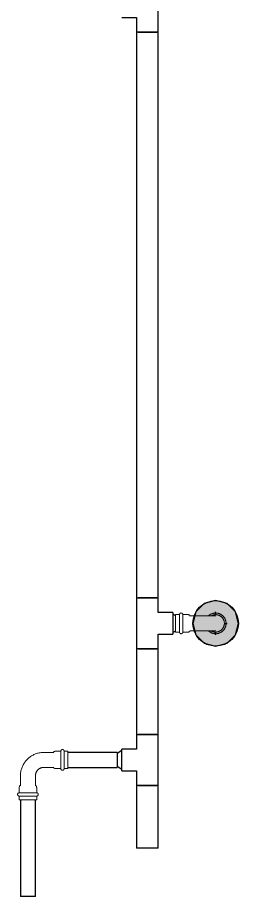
# Model space of a CAD drawing. Header units: inches. Extents: x -3327 to -1, y 8 to 1328.
# Drawn here: x -2812.1 to -2792.6, y 107.8 to 185 of the extents above; entities that cross this region are included whole.
import ezdxf

# ---------------------------------------------------------------- set-up
doc = ezdxf.new("R2010")
doc.units = ezdxf.units.IN
doc.header["$MEASUREMENT"] = 0
doc.layers.add('P-PIPE', color=3, linetype='Continuous', lineweight=9)
doc.layers.add('X - REF - FP', color=7, linetype='Continuous', true_color=0xb90000)

# ---------------------------------------------------------------- blocks, each defined once
blk = doc.blocks.new('Victaulic-VicPress316-Elbow 90-45deg Style P568_P571 - Standard-523083-SECOND LEVEL')
at = {"layer": 'P-PIPE'}
for p, q in [((-3178.283, 1233.462), (-3178.283, 1232.568)), ((-3176.968, 1232.571), (-3176.968, 1233.462)), ((-3178.392, 1232.416), (-3178.392, 1231.964)), ((-3176.859, 1231.964), (-3176.859, 1232.416)), ((-3177.625, 1231.964), (-3178.392, 1231.964)), ((-3178.392, 1231.673), (-3178.392, 1231.335)), ((-3177.625, 1231.673), (-3178.392, 1231.673)), ((-3178.392, 1231.335), (-3177.625, 1231.335)), ((-3176.859, 1231.964), (-3177.625, 1231.964)), ((-3176.859, 1231.673), (-3177.625, 1231.673)), ((-3177.625, 1231.335), (-3176.859, 1231.335)), ((-3176.859, 1231.335), (-3176.859, 1231.673))]:
    blk.add_line(p, q, dxfattribs=at)
at = {"layer": 'P-PIPE', "flags": 128}
for points in [[(-3177.625, 1235.767), (-3177.661, 1235.766), (-3177.698, 1235.764), (-3177.734, 1235.76), (-3177.77, 1235.755), (-3177.806, 1235.749), (-3177.842, 1235.741), (-3177.877, 1235.731), (-3177.912, 1235.721), (-3177.946, 1235.708), (-3177.98, 1235.695), (-3178.013, 1235.68), (-3178.046, 1235.664), (-3178.078, 1235.646), (-3178.109, 1235.628), (-3178.14, 1235.608), (-3178.17, 1235.586), (-3178.198, 1235.564), (-3178.226, 1235.54), (-3178.253, 1235.516), (-3178.279, 1235.49), (-3178.304, 1235.464), (-3178.328, 1235.436), (-3178.351, 1235.407), (-3178.372, 1235.378), (-3178.392, 1235.348), (-3178.412, 1235.317), (-3178.429, 1235.285), (-3178.446, 1235.252), (-3178.461, 1235.219), (-3178.475, 1235.185), (-3178.488, 1235.151), (-3178.499, 1235.116), (-3178.508, 1235.081), (-3178.517, 1235.046), (-3178.524, 1235.01), (-3178.529, 1234.974), (-3178.533, 1234.938), (-3178.536, 1234.901), (-3178.537, 1234.865), (-3178.537, 1234.828), (-3178.535, 1234.792), (-3178.532, 1234.755), (-3178.527, 1234.719), (-3178.521, 1234.683), (-3178.513, 1234.648), (-3178.504, 1234.612), (-3178.494, 1234.577), (-3178.482, 1234.543), (-3178.469, 1234.509), (-3178.454, 1234.475), (-3178.438, 1234.442), (-3178.421, 1234.41), (-3178.403, 1234.379), (-3178.383, 1234.348), (-3178.362, 1234.318), (-3178.34, 1234.289), (-3178.317, 1234.261), (-3178.293, 1234.234)], [(-3177.625, 1235.621), (-3177.656, 1235.621), (-3177.686, 1235.619), (-3177.717, 1235.616), (-3177.747, 1235.612), (-3177.777, 1235.606), (-3177.807, 1235.599), (-3177.837, 1235.591), (-3177.866, 1235.582), (-3177.895, 1235.572), (-3177.924, 1235.561), (-3177.951, 1235.548), (-3177.979, 1235.535), (-3178.006, 1235.52), (-3178.032, 1235.504), (-3178.058, 1235.487), (-3178.083, 1235.47), (-3178.107, 1235.451), (-3178.13, 1235.431), (-3178.153, 1235.41), (-3178.175, 1235.389), (-3178.196, 1235.366), (-3178.216, 1235.343), (-3178.235, 1235.319), (-3178.253, 1235.294), (-3178.27, 1235.269), (-3178.286, 1235.243), (-3178.301, 1235.216), (-3178.315, 1235.189), (-3178.328, 1235.161), (-3178.339, 1235.133), (-3178.35, 1235.104), (-3178.359, 1235.075), (-3178.368, 1235.045), (-3178.375, 1235.015), (-3178.38, 1234.985), (-3178.385, 1234.955), (-3178.388, 1234.924), (-3178.391, 1234.894), (-3178.391, 1234.863), (-3178.391, 1234.832), (-3178.39, 1234.802), (-3178.387, 1234.771), (-3178.383, 1234.741), (-3178.378, 1234.711), (-3178.371, 1234.681), (-3178.364, 1234.651), (-3178.355, 1234.622), (-3178.345, 1234.593), (-3178.334, 1234.564), (-3178.322, 1234.536), (-3178.309, 1234.508), (-3178.294, 1234.481), (-3178.283, 1234.461)], [(-3176.968, 1234.223), (-3176.946, 1234.246), (-3176.922, 1234.274), (-3176.899, 1234.302), (-3176.878, 1234.332), (-3176.858, 1234.362), (-3176.838, 1234.393), (-3176.821, 1234.425), (-3176.804, 1234.458), (-3176.789, 1234.491), (-3176.775, 1234.524), (-3176.762, 1234.559), (-3176.751, 1234.593), (-3176.742, 1234.629), (-3176.733, 1234.664), (-3176.726, 1234.7), (-3176.721, 1234.736), (-3176.717, 1234.772), (-3176.714, 1234.809), (-3176.713, 1234.845), (-3176.713, 1234.881), (-3176.715, 1234.918), (-3176.718, 1234.954), (-3176.723, 1234.99), (-3176.729, 1235.026), (-3176.737, 1235.062), (-3176.746, 1235.097), (-3176.756, 1235.132), (-3176.768, 1235.167), (-3176.781, 1235.201), (-3176.796, 1235.234), (-3176.812, 1235.267), (-3176.829, 1235.299), (-3176.847, 1235.331), (-3176.867, 1235.362), (-3176.888, 1235.392), (-3176.91, 1235.421), (-3176.933, 1235.449), (-3176.957, 1235.476), (-3176.983, 1235.502), (-3177.009, 1235.527), (-3177.036, 1235.551), (-3177.065, 1235.574), (-3177.094, 1235.596), (-3177.124, 1235.617), (-3177.155, 1235.636), (-3177.187, 1235.655), (-3177.219, 1235.671), (-3177.252, 1235.687), (-3177.285, 1235.701), (-3177.32, 1235.714), (-3177.354, 1235.726), (-3177.389, 1235.736), (-3177.425, 1235.745), (-3177.46, 1235.752), (-3177.496, 1235.758), (-3177.533, 1235.762), (-3177.569, 1235.765), (-3177.605, 1235.767), (-3177.625, 1235.767)], [(-3176.964, 1234.467), (-3176.949, 1234.494), (-3176.935, 1234.521), (-3176.922, 1234.549), (-3176.911, 1234.577), (-3176.9, 1234.606), (-3176.891, 1234.635), (-3176.882, 1234.665), (-3176.875, 1234.694), (-3176.87, 1234.725), (-3176.865, 1234.755), (-3176.862, 1234.785), (-3176.859, 1234.816), (-3176.859, 1234.847), (-3176.859, 1234.877), (-3176.86, 1234.908), (-3176.863, 1234.938), (-3176.867, 1234.969), (-3176.872, 1234.999), (-3176.879, 1235.029), (-3176.886, 1235.059), (-3176.895, 1235.088), (-3176.905, 1235.117), (-3176.916, 1235.146), (-3176.928, 1235.174), (-3176.941, 1235.201), (-3176.956, 1235.229), (-3176.971, 1235.255), (-3176.988, 1235.281), (-3177.005, 1235.306), (-3177.024, 1235.33), (-3177.043, 1235.354), (-3177.064, 1235.377), (-3177.085, 1235.399), (-3177.107, 1235.42), (-3177.13, 1235.44), (-3177.154, 1235.46), (-3177.179, 1235.478), (-3177.204, 1235.495), (-3177.23, 1235.512), (-3177.256, 1235.527), (-3177.284, 1235.541), (-3177.311, 1235.554), (-3177.34, 1235.566), (-3177.368, 1235.577), (-3177.397, 1235.587), (-3177.427, 1235.595), (-3177.457, 1235.603), (-3177.487, 1235.609), (-3177.517, 1235.614), (-3177.547, 1235.617), (-3177.578, 1235.62), (-3177.608, 1235.621), (-3177.625, 1235.621)], [(-3178.283, 1234.855), (-3178.283, 1234.854), (-3178.283, 1234.85), (-3178.283, 1234.845), (-3178.283, 1234.837), (-3178.283, 1234.827), (-3178.283, 1234.815), (-3178.283, 1234.801), (-3178.283, 1234.784), (-3178.283, 1234.766), (-3178.283, 1234.745), (-3178.283, 1234.722), (-3178.283, 1234.697), (-3178.283, 1234.671), (-3178.283, 1234.642), (-3178.283, 1234.612), (-3178.283, 1234.579), (-3178.283, 1234.545), (-3178.283, 1234.509), (-3178.283, 1234.472), (-3178.283, 1234.432), (-3178.283, 1234.392), (-3178.283, 1234.349), (-3178.283, 1234.306), (-3178.283, 1234.261), (-3178.283, 1234.214), (-3178.283, 1234.167), (-3178.283, 1234.118), (-3178.283, 1234.069), (-3178.283, 1234.018), (-3178.283, 1233.967), (-3178.283, 1233.914), (-3178.283, 1233.861), (-3178.283, 1233.808), (-3178.283, 1233.753), (-3178.283, 1233.699), (-3178.283, 1233.644), (-3178.283, 1233.588), (-3178.283, 1233.533), (-3178.283, 1233.477), (-3178.283, 1233.462)], [(-3176.968, 1233.462), (-3176.968, 1233.518), (-3176.968, 1233.573), (-3176.968, 1233.629), (-3176.968, 1233.684), (-3176.968, 1233.739), (-3176.968, 1233.793), (-3176.968, 1233.847), (-3176.968, 1233.9), (-3176.968, 1233.953), (-3176.968, 1234.004), (-3176.968, 1234.055), (-3176.968, 1234.105), (-3176.968, 1234.154), (-3176.968, 1234.202), (-3176.968, 1234.248), (-3176.968, 1234.294), (-3176.968, 1234.338), (-3176.968, 1234.38), (-3176.968, 1234.422), (-3176.968, 1234.461), (-3176.968, 1234.499), (-3176.968, 1234.535), (-3176.968, 1234.57), (-3176.968, 1234.603), (-3176.968, 1234.634), (-3176.968, 1234.663), (-3176.968, 1234.69), (-3176.968, 1234.716), (-3176.968, 1234.739), (-3176.968, 1234.76), (-3176.968, 1234.779), (-3176.968, 1234.796), (-3176.968, 1234.811), (-3176.968, 1234.824), (-3176.968, 1234.835), (-3176.968, 1234.843), (-3176.968, 1234.849), (-3176.968, 1234.853), (-3176.968, 1234.855), (-3176.968, 1234.855)], [(-3178.392, 1232.416), (-3178.391, 1232.427), (-3178.391, 1232.438), (-3178.39, 1232.448), (-3178.388, 1232.459), (-3178.386, 1232.47), (-3178.384, 1232.481), (-3178.381, 1232.491), (-3178.378, 1232.502), (-3178.374, 1232.512), (-3178.37, 1232.522), (-3178.366, 1232.532), (-3178.361, 1232.542), (-3178.355, 1232.551), (-3178.35, 1232.561), (-3178.344, 1232.57), (-3178.338, 1232.579), (-3178.331, 1232.587), (-3178.324, 1232.596), (-3178.317, 1232.604), (-3178.309, 1232.611), (-3178.301, 1232.619), (-3178.293, 1232.626), (-3178.284, 1232.633), (-3178.283, 1232.634)], [(-3176.968, 1232.634), (-3176.959, 1232.627), (-3176.951, 1232.62), (-3176.943, 1232.613), (-3176.935, 1232.605), (-3176.927, 1232.597), (-3176.92, 1232.589), (-3176.914, 1232.58), (-3176.907, 1232.571), (-3176.901, 1232.562), (-3176.896, 1232.553), (-3176.89, 1232.543), (-3176.885, 1232.534), (-3176.881, 1232.524), (-3176.877, 1232.514), (-3176.873, 1232.503), (-3176.87, 1232.493), (-3176.867, 1232.483), (-3176.864, 1232.472), (-3176.862, 1232.461), (-3176.861, 1232.45), (-3176.86, 1232.44), (-3176.859, 1232.429), (-3176.859, 1232.418), (-3176.859, 1232.416)], [(-3178.392, 1231.673), (-3178.397, 1231.673), (-3178.403, 1231.674), (-3178.409, 1231.674), (-3178.415, 1231.675), (-3178.42, 1231.676), (-3178.426, 1231.678), (-3178.432, 1231.679), (-3178.437, 1231.681), (-3178.443, 1231.683), (-3178.448, 1231.685), (-3178.453, 1231.687), (-3178.459, 1231.69), (-3178.464, 1231.693), (-3178.469, 1231.696), (-3178.474, 1231.699), (-3178.478, 1231.702), (-3178.483, 1231.706), (-3178.487, 1231.709), (-3178.492, 1231.713), (-3178.496, 1231.717), (-3178.5, 1231.722), (-3178.504, 1231.726), (-3178.507, 1231.731), (-3178.511, 1231.735), (-3178.514, 1231.74), (-3178.517, 1231.745), (-3178.52, 1231.75), (-3178.522, 1231.755), (-3178.525, 1231.761), (-3178.527, 1231.766), (-3178.529, 1231.772), (-3178.531, 1231.777), (-3178.532, 1231.783), (-3178.534, 1231.788), (-3178.535, 1231.794), (-3178.536, 1231.8), (-3178.536, 1231.806), (-3178.537, 1231.811), (-3178.537, 1231.817), (-3178.537, 1231.823), (-3178.537, 1231.829), (-3178.536, 1231.835), (-3178.535, 1231.84), (-3178.534, 1231.846), (-3178.533, 1231.852), (-3178.532, 1231.858), (-3178.53, 1231.863), (-3178.528, 1231.869), (-3178.526, 1231.874), (-3178.524, 1231.879), (-3178.521, 1231.885), (-3178.519, 1231.89), (-3178.516, 1231.895), (-3178.512, 1231.9), (-3178.509, 1231.904), (-3178.506, 1231.909), (-3178.502, 1231.914), (-3178.498, 1231.918), (-3178.494, 1231.922), (-3178.49, 1231.926), (-3178.485, 1231.93), (-3178.481, 1231.934), (-3178.476, 1231.937), (-3178.471, 1231.94), (-3178.467, 1231.944), (-3178.461, 1231.946), (-3178.456, 1231.949), (-3178.451, 1231.952), (-3178.446, 1231.954), (-3178.44, 1231.956), (-3178.435, 1231.958), (-3178.429, 1231.959), (-3178.423, 1231.961), (-3178.418, 1231.962), (-3178.412, 1231.963), (-3178.406, 1231.964), (-3178.4, 1231.964), (-3178.395, 1231.964), (-3178.392, 1231.964)], [(-3177.625, 1231.964), (-3177.656, 1231.964), (-3177.686, 1231.964), (-3177.717, 1231.964), (-3177.747, 1231.964), (-3177.777, 1231.964), (-3177.807, 1231.964), (-3177.837, 1231.964), (-3177.866, 1231.964), (-3177.895, 1231.964), (-3177.924, 1231.964), (-3177.951, 1231.964), (-3177.979, 1231.964), (-3178.006, 1231.964), (-3178.032, 1231.964), (-3178.058, 1231.964), (-3178.083, 1231.964), (-3178.107, 1231.964), (-3178.13, 1231.964), (-3178.153, 1231.964), (-3178.175, 1231.964), (-3178.196, 1231.964), (-3178.216, 1231.964), (-3178.235, 1231.964), (-3178.253, 1231.964), (-3178.27, 1231.964), (-3178.286, 1231.964), (-3178.301, 1231.964), (-3178.315, 1231.964), (-3178.328, 1231.964), (-3178.339, 1231.964), (-3178.35, 1231.964), (-3178.359, 1231.964), (-3178.368, 1231.964), (-3178.375, 1231.964), (-3178.38, 1231.964), (-3178.385, 1231.964), (-3178.388, 1231.964), (-3178.391, 1231.964), (-3178.391, 1231.964), (-3178.392, 1231.964)], [(-3178.392, 1231.964), (-3178.391, 1231.964), (-3178.389, 1231.964), (-3178.386, 1231.964), (-3178.382, 1231.964), (-3178.376, 1231.964), (-3178.37, 1231.964), (-3178.362, 1231.964), (-3178.353, 1231.964)], [(-3178.35, 1231.673), (-3178.359, 1231.673), (-3178.368, 1231.673), (-3178.375, 1231.673), (-3178.38, 1231.673), (-3178.385, 1231.673), (-3178.388, 1231.673), (-3178.391, 1231.673), (-3178.391, 1231.673), (-3178.392, 1231.673)], [(-3178.392, 1231.673), (-3178.391, 1231.673), (-3178.389, 1231.673), (-3178.386, 1231.673), (-3178.382, 1231.673), (-3178.376, 1231.673), (-3178.37, 1231.673), (-3178.362, 1231.673), (-3178.353, 1231.673), (-3178.342, 1231.673), (-3178.331, 1231.673), (-3178.319, 1231.673), (-3178.305, 1231.673), (-3178.29, 1231.673), (-3178.274, 1231.673), (-3178.258, 1231.673), (-3178.24, 1231.673), (-3178.221, 1231.673), (-3178.201, 1231.673), (-3178.181, 1231.673), (-3178.159, 1231.673), (-3178.137, 1231.673), (-3178.113, 1231.673), (-3178.089, 1231.673), (-3178.065, 1231.673), (-3178.039, 1231.673), (-3178.013, 1231.673), (-3177.986, 1231.673), (-3177.959, 1231.673), (-3177.931, 1231.673), (-3177.903, 1231.673), (-3177.874, 1231.673), (-3177.845, 1231.673), (-3177.815, 1231.673), (-3177.785, 1231.673), (-3177.755, 1231.673), (-3177.725, 1231.673), (-3177.695, 1231.673), (-3177.664, 1231.673), (-3177.633, 1231.673), (-3177.625, 1231.673)], [(-3176.859, 1231.964), (-3176.859, 1231.964), (-3176.861, 1231.964), (-3176.864, 1231.964), (-3176.868, 1231.964), (-3176.874, 1231.964), (-3176.88, 1231.964), (-3176.888, 1231.964), (-3176.897, 1231.964), (-3176.908, 1231.964), (-3176.919, 1231.964), (-3176.932, 1231.964), (-3176.945, 1231.964), (-3176.96, 1231.964), (-3176.976, 1231.964), (-3176.992, 1231.964), (-3177.01, 1231.964), (-3177.029, 1231.964), (-3177.049, 1231.964), (-3177.069, 1231.964), (-3177.091, 1231.964), (-3177.113, 1231.964), (-3177.137, 1231.964), (-3177.161, 1231.964), (-3177.185, 1231.964), (-3177.211, 1231.964), (-3177.237, 1231.964), (-3177.264, 1231.964), (-3177.291, 1231.964), (-3177.319, 1231.964), (-3177.347, 1231.964), (-3177.376, 1231.964), (-3177.405, 1231.964), (-3177.435, 1231.964), (-3177.465, 1231.964), (-3177.495, 1231.964), (-3177.525, 1231.964), (-3177.556, 1231.964), (-3177.586, 1231.964), (-3177.617, 1231.964), (-3177.625, 1231.964)], [(-3177.625, 1231.673), (-3177.594, 1231.673), (-3177.564, 1231.673), (-3177.533, 1231.673), (-3177.503, 1231.673), (-3177.473, 1231.673), (-3177.443, 1231.673), (-3177.413, 1231.673), (-3177.384, 1231.673), (-3177.355, 1231.673), (-3177.327, 1231.673), (-3177.299, 1231.673), (-3177.271, 1231.673), (-3177.244, 1231.673), (-3177.218, 1231.673), (-3177.192, 1231.673), (-3177.167, 1231.673), (-3177.143, 1231.673), (-3177.12, 1231.673), (-3177.097, 1231.673), (-3177.075, 1231.673), (-3177.054, 1231.673), (-3177.034, 1231.673), (-3177.015, 1231.673), (-3176.997, 1231.673), (-3176.98, 1231.673), (-3176.964, 1231.673), (-3176.949, 1231.673), (-3176.935, 1231.673), (-3176.922, 1231.673), (-3176.911, 1231.673), (-3176.9, 1231.673), (-3176.891, 1231.673), (-3176.882, 1231.673), (-3176.875, 1231.673), (-3176.87, 1231.673), (-3176.865, 1231.673), (-3176.862, 1231.673), (-3176.859, 1231.673), (-3176.859, 1231.673), (-3176.859, 1231.673)], [(-3176.9, 1231.964), (-3176.891, 1231.964), (-3176.882, 1231.964), (-3176.875, 1231.964), (-3176.87, 1231.964), (-3176.865, 1231.964), (-3176.862, 1231.964), (-3176.859, 1231.964), (-3176.859, 1231.964), (-3176.859, 1231.964)], [(-3176.859, 1231.673), (-3176.859, 1231.673), (-3176.861, 1231.673), (-3176.864, 1231.673), (-3176.868, 1231.673), (-3176.874, 1231.673), (-3176.88, 1231.673), (-3176.888, 1231.673), (-3176.897, 1231.673)], [(-3176.859, 1231.964), (-3176.853, 1231.964), (-3176.847, 1231.964), (-3176.841, 1231.963), (-3176.835, 1231.962), (-3176.83, 1231.961), (-3176.824, 1231.96), (-3176.818, 1231.959), (-3176.813, 1231.957), (-3176.807, 1231.955), (-3176.802, 1231.953), (-3176.797, 1231.95), (-3176.791, 1231.948), (-3176.786, 1231.945), (-3176.781, 1231.942), (-3176.776, 1231.939), (-3176.772, 1231.936), (-3176.767, 1231.932), (-3176.763, 1231.928), (-3176.758, 1231.924), (-3176.754, 1231.92), (-3176.75, 1231.916), (-3176.746, 1231.912), (-3176.743, 1231.907), (-3176.739, 1231.902), (-3176.736, 1231.897), (-3176.733, 1231.893), (-3176.73, 1231.887), (-3176.728, 1231.882), (-3176.725, 1231.877), (-3176.723, 1231.872), (-3176.721, 1231.866), (-3176.719, 1231.861), (-3176.718, 1231.855), (-3176.716, 1231.849), (-3176.715, 1231.844), (-3176.714, 1231.838), (-3176.714, 1231.832), (-3176.713, 1231.826), (-3176.713, 1231.82), (-3176.713, 1231.815), (-3176.713, 1231.809), (-3176.714, 1231.803), (-3176.715, 1231.797), (-3176.716, 1231.791), (-3176.717, 1231.786), (-3176.718, 1231.78), (-3176.72, 1231.775), (-3176.722, 1231.769), (-3176.724, 1231.764), (-3176.726, 1231.758), (-3176.729, 1231.753), (-3176.731, 1231.748), (-3176.734, 1231.743), (-3176.738, 1231.738), (-3176.741, 1231.733), (-3176.744, 1231.729), (-3176.748, 1231.724), (-3176.752, 1231.72), (-3176.756, 1231.716), (-3176.76, 1231.712), (-3176.765, 1231.708), (-3176.769, 1231.704), (-3176.774, 1231.701), (-3176.779, 1231.697), (-3176.784, 1231.694), (-3176.789, 1231.691), (-3176.794, 1231.689), (-3176.799, 1231.686), (-3176.804, 1231.684), (-3176.81, 1231.682), (-3176.815, 1231.68), (-3176.821, 1231.678), (-3176.827, 1231.677), (-3176.832, 1231.676), (-3176.838, 1231.675), (-3176.844, 1231.674), (-3176.85, 1231.674), (-3176.855, 1231.673), (-3176.859, 1231.673)]]:
    blk.add_lwpolyline(points, dxfattribs=at)
blk = doc.blocks.new('Victaulic-VicPress316-Elbow 90-45deg Style P568_P571 - Standard-V1-SECOND LEVEL')
at = {"layer": 'P-PIPE'}
for p, q in [((-0.767, 3.52), (-0.767, 3.181)), ((0.766, 3.52), (-0.767, 3.52)), ((-0.767, 3.181), (0.766, 3.181)), ((0.766, 3.181), (0.766, 3.52)), ((-0.767, 2.89), (-0.767, 2.439)), ((-0.767, 2.89), (0.766, 2.89)), ((0.766, 2.439), (0.766, 2.89)), ((-0.658, 2.278), (-0.658, 1.393)), ((0.657, 1.393), (0.657, 2.278)), ((-3.181, 0.766), (-3.52, 0.766)), ((-3.52, 0.766), (-3.52, -0.767)), ((-3.181, -0.767), (-3.181, 0.766)), ((-2.439, 0.766), (-2.89, 0.766)), ((-2.89, -0.767), (-2.89, 0.766)), ((-1.393, 0.657), (-2.278, 0.657)), ((-3.52, -0.767), (-3.181, -0.767)), ((-2.89, -0.767), (-2.439, -0.767)), ((-2.278, -0.658), (-1.393, -0.658))]:
    blk.add_line(p, q, dxfattribs=at)
at = {"layer": 'P-PIPE', "flags": 128}
for points in [[(-0.767, 2.89), (-0.772, 2.891), (-0.778, 2.891), (-0.784, 2.892), (-0.79, 2.892), (-0.795, 2.893), (-0.801, 2.895), (-0.807, 2.896), (-0.812, 2.898), (-0.818, 2.9), (-0.823, 2.902), (-0.828, 2.904), (-0.834, 2.907), (-0.839, 2.91), (-0.844, 2.913), (-0.849, 2.916), (-0.853, 2.919), (-0.858, 2.923), (-0.862, 2.927), (-0.867, 2.931), (-0.871, 2.935), (-0.875, 2.939), (-0.879, 2.943), (-0.882, 2.948), (-0.886, 2.953), (-0.889, 2.957), (-0.892, 2.962), (-0.895, 2.967), (-0.897, 2.973), (-0.9, 2.978), (-0.902, 2.983), (-0.904, 2.989), (-0.906, 2.994), (-0.907, 3), (-0.909, 3.006), (-0.91, 3.011), (-0.911, 3.017), (-0.911, 3.023), (-0.912, 3.029), (-0.912, 3.034), (-0.912, 3.04), (-0.912, 3.046), (-0.911, 3.052), (-0.91, 3.058), (-0.909, 3.063), (-0.908, 3.069), (-0.907, 3.075), (-0.905, 3.08), (-0.903, 3.086), (-0.901, 3.091), (-0.899, 3.097), (-0.896, 3.102), (-0.894, 3.107), (-0.891, 3.112), (-0.887, 3.117), (-0.884, 3.122), (-0.881, 3.126), (-0.877, 3.131), (-0.873, 3.135), (-0.869, 3.139), (-0.865, 3.143), (-0.86, 3.147), (-0.856, 3.151), (-0.851, 3.154), (-0.846, 3.158), (-0.842, 3.161), (-0.836, 3.164), (-0.831, 3.166), (-0.826, 3.169), (-0.821, 3.171), (-0.815, 3.173), (-0.81, 3.175), (-0.804, 3.177), (-0.798, 3.178), (-0.793, 3.179), (-0.787, 3.18), (-0.781, 3.181), (-0.775, 3.181), (-0.77, 3.181), (-0.767, 3.181)], [(0.766, 3.181), (0.766, 3.181), (0.764, 3.181), (0.761, 3.181), (0.757, 3.181), (0.751, 3.181), (0.745, 3.181), (0.737, 3.181), (0.728, 3.181), (0.717, 3.181), (0.706, 3.181), (0.693, 3.181), (0.68, 3.181), (0.665, 3.181), (0.649, 3.181), (0.633, 3.181), (0.615, 3.181), (0.596, 3.181), (0.576, 3.181), (0.556, 3.181), (0.534, 3.181), (0.512, 3.181), (0.488, 3.181), (0.464, 3.181), (0.44, 3.181), (0.414, 3.181), (0.388, 3.181), (0.361, 3.181), (0.334, 3.181), (0.306, 3.181), (0.278, 3.181), (0.249, 3.181), (0.22, 3.181), (0.19, 3.181), (0.16, 3.181), (0.13, 3.181), (0.1, 3.181), (0.069, 3.181), (0.039, 3.181), (0.008, 3.181), (-0.022, 3.181), (-0.053, 3.181), (-0.084, 3.181), (-0.114, 3.181), (-0.144, 3.181), (-0.174, 3.181), (-0.204, 3.181), (-0.233, 3.181), (-0.262, 3.181), (-0.291, 3.181), (-0.319, 3.181), (-0.347, 3.181), (-0.374, 3.181), (-0.4, 3.181), (-0.426, 3.181), (-0.451, 3.181), (-0.476, 3.181), (-0.499, 3.181), (-0.522, 3.181), (-0.544, 3.181), (-0.565, 3.181), (-0.585, 3.181), (-0.605, 3.181), (-0.623, 3.181), (-0.64, 3.181), (-0.657, 3.181), (-0.672, 3.181), (-0.686, 3.181), (-0.699, 3.181), (-0.711, 3.181), (-0.722, 3.181), (-0.732, 3.181), (-0.74, 3.181), (-0.748, 3.181), (-0.754, 3.181), (-0.759, 3.181), (-0.763, 3.181), (-0.765, 3.181), (-0.766, 3.181), (-0.767, 3.181)], [(-0.767, 3.181), (-0.766, 3.181), (-0.764, 3.181), (-0.761, 3.181), (-0.757, 3.181), (-0.751, 3.181), (-0.745, 3.181), (-0.737, 3.181), (-0.728, 3.181)], [(0.722, 3.181), (0.732, 3.181), (0.74, 3.181), (0.748, 3.181), (0.754, 3.181), (0.759, 3.181), (0.763, 3.181), (0.765, 3.181), (0.766, 3.181), (0.766, 3.181)], [(0.766, 3.181), (0.772, 3.181), (0.778, 3.181), (0.784, 3.18), (0.79, 3.18), (0.795, 3.179), (0.801, 3.177), (0.807, 3.176), (0.812, 3.174), (0.818, 3.172), (0.823, 3.17), (0.828, 3.168), (0.834, 3.165), (0.839, 3.162), (0.844, 3.159), (0.849, 3.156), (0.853, 3.153), (0.858, 3.149), (0.862, 3.145), (0.867, 3.141), (0.871, 3.137), (0.875, 3.133), (0.879, 3.129), (0.882, 3.124), (0.886, 3.119), (0.889, 3.115), (0.892, 3.11), (0.895, 3.105), (0.897, 3.099), (0.9, 3.094), (0.902, 3.089), (0.904, 3.083), (0.906, 3.078), (0.907, 3.072), (0.909, 3.066), (0.91, 3.061), (0.911, 3.055), (0.911, 3.049), (0.912, 3.043), (0.912, 3.038), (0.912, 3.032), (0.912, 3.026), (0.911, 3.02), (0.91, 3.014), (0.909, 3.009), (0.908, 3.003), (0.907, 2.997), (0.905, 2.992), (0.903, 2.986), (0.901, 2.981), (0.899, 2.975), (0.896, 2.97), (0.894, 2.965), (0.891, 2.96), (0.887, 2.955), (0.884, 2.95), (0.881, 2.946), (0.877, 2.941), (0.873, 2.937), (0.869, 2.933), (0.865, 2.929), (0.86, 2.925), (0.856, 2.921), (0.851, 2.918), (0.846, 2.914), (0.842, 2.911), (0.836, 2.908), (0.831, 2.906), (0.826, 2.903), (0.821, 2.901), (0.815, 2.899), (0.81, 2.897), (0.804, 2.895), (0.798, 2.894), (0.793, 2.893), (0.787, 2.892), (0.781, 2.891), (0.775, 2.891), (0.77, 2.891), (0.766, 2.89)], [(-0.767, 2.89), (-0.766, 2.89), (-0.764, 2.89), (-0.761, 2.89), (-0.757, 2.89), (-0.751, 2.89), (-0.745, 2.89), (-0.737, 2.89), (-0.728, 2.89), (-0.717, 2.89), (-0.706, 2.89), (-0.693, 2.89), (-0.68, 2.89), (-0.665, 2.89), (-0.649, 2.89), (-0.633, 2.89), (-0.615, 2.89), (-0.596, 2.89), (-0.576, 2.89), (-0.556, 2.89), (-0.534, 2.89), (-0.512, 2.89), (-0.488, 2.89), (-0.464, 2.89), (-0.44, 2.89), (-0.414, 2.89), (-0.388, 2.89), (-0.361, 2.89), (-0.334, 2.89), (-0.306, 2.89), (-0.278, 2.89), (-0.249, 2.89), (-0.22, 2.89), (-0.19, 2.89), (-0.16, 2.89), (-0.13, 2.89), (-0.1, 2.89), (-0.069, 2.89), (-0.039, 2.89), (-0.008, 2.89), (0.022, 2.89), (0.053, 2.89), (0.084, 2.89), (0.114, 2.89), (0.144, 2.89), (0.174, 2.89), (0.204, 2.89), (0.233, 2.89), (0.262, 2.89), (0.291, 2.89), (0.319, 2.89), (0.347, 2.89), (0.374, 2.89), (0.4, 2.89), (0.426, 2.89), (0.451, 2.89), (0.476, 2.89), (0.499, 2.89), (0.522, 2.89), (0.544, 2.89), (0.565, 2.89), (0.585, 2.89), (0.605, 2.89), (0.623, 2.89), (0.64, 2.89), (0.657, 2.89), (0.672, 2.89), (0.686, 2.89), (0.699, 2.89), (0.711, 2.89), (0.722, 2.89), (0.732, 2.89), (0.74, 2.89), (0.748, 2.89), (0.754, 2.89), (0.759, 2.89), (0.763, 2.89), (0.765, 2.89), (0.766, 2.89), (0.766, 2.89)], [(-0.722, 2.89), (-0.732, 2.89), (-0.74, 2.89), (-0.748, 2.89), (-0.754, 2.89), (-0.759, 2.89), (-0.763, 2.89), (-0.765, 2.89), (-0.766, 2.89), (-0.767, 2.89)], [(-0.658, 2.221), (-0.666, 2.228), (-0.674, 2.235), (-0.682, 2.242), (-0.69, 2.25), (-0.698, 2.258), (-0.705, 2.266), (-0.711, 2.275), (-0.718, 2.283), (-0.724, 2.293), (-0.729, 2.302), (-0.735, 2.311), (-0.74, 2.321), (-0.744, 2.331), (-0.748, 2.341), (-0.752, 2.351), (-0.755, 2.362), (-0.758, 2.372), (-0.761, 2.383), (-0.763, 2.394), (-0.764, 2.404), (-0.765, 2.415), (-0.766, 2.426), (-0.767, 2.437), (-0.767, 2.439)], [(0.766, 2.439), (0.766, 2.428), (0.766, 2.417), (0.765, 2.406), (0.763, 2.396), (0.761, 2.385), (0.759, 2.374), (0.756, 2.364), (0.753, 2.353), (0.749, 2.343), (0.745, 2.333), (0.741, 2.323), (0.736, 2.313), (0.73, 2.304), (0.725, 2.294), (0.719, 2.285), (0.713, 2.276), (0.706, 2.268), (0.699, 2.259), (0.692, 2.251), (0.684, 2.244), (0.676, 2.236), (0.668, 2.229), (0.659, 2.222), (0.657, 2.221)], [(0.766, 2.89), (0.766, 2.89), (0.764, 2.89), (0.761, 2.89), (0.757, 2.89), (0.751, 2.89), (0.745, 2.89), (0.737, 2.89), (0.728, 2.89)], [(-3.181, 0.766), (-3.181, 0.772), (-3.181, 0.778), (-3.18, 0.784), (-3.18, 0.79), (-3.179, 0.795), (-3.177, 0.801), (-3.176, 0.807), (-3.174, 0.812), (-3.172, 0.818), (-3.17, 0.823), (-3.168, 0.828), (-3.165, 0.834), (-3.162, 0.839), (-3.159, 0.844), (-3.156, 0.849), (-3.153, 0.853), (-3.149, 0.858), (-3.145, 0.862), (-3.141, 0.867), (-3.137, 0.871), (-3.133, 0.875), (-3.129, 0.879), (-3.124, 0.882), (-3.119, 0.886), (-3.115, 0.889), (-3.11, 0.892), (-3.105, 0.895), (-3.099, 0.897), (-3.094, 0.9), (-3.089, 0.902), (-3.083, 0.904), (-3.078, 0.906), (-3.072, 0.907), (-3.066, 0.909), (-3.061, 0.91), (-3.055, 0.911), (-3.049, 0.911), (-3.043, 0.912), (-3.038, 0.912), (-3.032, 0.912), (-3.026, 0.912), (-3.02, 0.911), (-3.014, 0.91), (-3.009, 0.909), (-3.003, 0.908), (-2.997, 0.907), (-2.992, 0.905), (-2.986, 0.903), (-2.981, 0.901), (-2.975, 0.899), (-2.97, 0.896), (-2.965, 0.894), (-2.96, 0.891), (-2.955, 0.887), (-2.95, 0.884), (-2.946, 0.881), (-2.941, 0.877), (-2.937, 0.873), (-2.933, 0.869), (-2.929, 0.865), (-2.925, 0.86), (-2.921, 0.856), (-2.918, 0.851), (-2.914, 0.846), (-2.911, 0.842), (-2.908, 0.836), (-2.906, 0.831), (-2.903, 0.826), (-2.901, 0.821), (-2.899, 0.815), (-2.897, 0.81), (-2.895, 0.804), (-2.894, 0.798), (-2.893, 0.793), (-2.892, 0.787), (-2.891, 0.781), (-2.891, 0.775), (-2.891, 0.77), (-2.89, 0.766)], [(-0.658, 1.393), (-0.658, 1.364), (-0.66, 1.334), (-0.663, 1.305), (-0.667, 1.276), (-0.672, 1.247), (-0.679, 1.218), (-0.686, 1.19), (-0.695, 1.162), (-0.705, 1.134), (-0.716, 1.107), (-0.728, 1.08), (-0.741, 1.053), (-0.755, 1.028), (-0.77, 1.002), (-0.786, 0.978), (-0.803, 0.954), (-0.821, 0.931), (-0.84, 0.908), (-0.86, 0.886), (-0.881, 0.865), (-0.902, 0.845), (-0.924, 0.826), (-0.947, 0.808), (-0.971, 0.79), (-0.996, 0.774), (-1.021, 0.759), (-1.046, 0.744), (-1.073, 0.731), (-1.099, 0.719), (-1.126, 0.707), (-1.154, 0.697), (-1.182, 0.688), (-1.21, 0.681), (-1.239, 0.674), (-1.268, 0.668), (-1.297, 0.664), (-1.326, 0.661), (-1.356, 0.658), (-1.385, 0.658), (-1.393, 0.657)], [(-1.393, -0.658), (-1.311, -0.656), (-1.229, -0.651), (-1.148, -0.643), (-1.066, -0.631), (-0.986, -0.617), (-0.906, -0.599), (-0.826, -0.578), (-0.748, -0.553), (-0.671, -0.526), (-0.594, -0.496), (-0.52, -0.462), (-0.446, -0.426), (-0.374, -0.386), (-0.304, -0.344), (-0.235, -0.299), (-0.168, -0.252), (-0.104, -0.201), (-0.041, -0.149), (0.02, -0.093), (0.078, -0.036), (0.134, 0.024), (0.187, 0.087), (0.238, 0.151), (0.287, 0.217), (0.332, 0.285), (0.375, 0.355), (0.415, 0.427), (0.453, 0.5), (0.487, 0.574), (0.518, 0.65), (0.546, 0.727), (0.571, 0.805), (0.593, 0.884), (0.612, 0.964), (0.628, 1.044), (0.64, 1.126), (0.649, 1.207), (0.655, 1.289), (0.657, 1.371), (0.657, 1.393)], [(-3.181, 0.766), (-3.181, 0.766), (-3.181, 0.764), (-3.181, 0.761), (-3.181, 0.757), (-3.181, 0.751), (-3.181, 0.745), (-3.181, 0.737), (-3.181, 0.728), (-3.181, 0.717), (-3.181, 0.706), (-3.181, 0.693), (-3.181, 0.68), (-3.181, 0.665), (-3.181, 0.649), (-3.181, 0.633), (-3.181, 0.615), (-3.181, 0.596), (-3.181, 0.576), (-3.181, 0.556), (-3.181, 0.534), (-3.181, 0.512), (-3.181, 0.488), (-3.181, 0.464), (-3.181, 0.44), (-3.181, 0.414), (-3.181, 0.388), (-3.181, 0.361), (-3.181, 0.334), (-3.181, 0.306), (-3.181, 0.278), (-3.181, 0.249), (-3.181, 0.22), (-3.181, 0.19), (-3.181, 0.16), (-3.181, 0.13), (-3.181, 0.1), (-3.181, 0.069), (-3.181, 0.039), (-3.181, 0.008), (-3.181, -0.022), (-3.181, -0.053), (-3.181, -0.084), (-3.181, -0.114), (-3.181, -0.144), (-3.181, -0.174), (-3.181, -0.204), (-3.181, -0.233), (-3.181, -0.262), (-3.181, -0.291), (-3.181, -0.319), (-3.181, -0.347), (-3.181, -0.374), (-3.181, -0.4), (-3.181, -0.426), (-3.181, -0.451), (-3.181, -0.476), (-3.181, -0.499), (-3.181, -0.522), (-3.181, -0.544), (-3.181, -0.565), (-3.181, -0.585), (-3.181, -0.605), (-3.181, -0.623), (-3.181, -0.64), (-3.181, -0.657), (-3.181, -0.672), (-3.181, -0.686), (-3.181, -0.699), (-3.181, -0.711), (-3.181, -0.722), (-3.181, -0.732), (-3.181, -0.74), (-3.181, -0.748), (-3.181, -0.754), (-3.181, -0.759), (-3.181, -0.763), (-3.181, -0.765), (-3.181, -0.766), (-3.181, -0.767)], [(-3.181, 0.722), (-3.181, 0.732), (-3.181, 0.74), (-3.181, 0.748), (-3.181, 0.754), (-3.181, 0.759), (-3.181, 0.763), (-3.181, 0.765), (-3.181, 0.766), (-3.181, 0.766)], [(-2.89, -0.767), (-2.89, -0.766), (-2.89, -0.764), (-2.89, -0.761), (-2.89, -0.757), (-2.89, -0.751), (-2.89, -0.745), (-2.89, -0.737), (-2.89, -0.728), (-2.89, -0.717), (-2.89, -0.706), (-2.89, -0.693), (-2.89, -0.68), (-2.89, -0.665), (-2.89, -0.649), (-2.89, -0.633), (-2.89, -0.615), (-2.89, -0.596), (-2.89, -0.576), (-2.89, -0.556), (-2.89, -0.534), (-2.89, -0.512), (-2.89, -0.488), (-2.89, -0.464), (-2.89, -0.44), (-2.89, -0.414), (-2.89, -0.388), (-2.89, -0.361), (-2.89, -0.334), (-2.89, -0.306), (-2.89, -0.278), (-2.89, -0.249), (-2.89, -0.22), (-2.89, -0.19), (-2.89, -0.16), (-2.89, -0.13), (-2.89, -0.1), (-2.89, -0.069), (-2.89, -0.039), (-2.89, -0.008), (-2.89, 0.022), (-2.89, 0.053), (-2.89, 0.084), (-2.89, 0.114), (-2.89, 0.144), (-2.89, 0.174), (-2.89, 0.204), (-2.89, 0.233), (-2.89, 0.262), (-2.89, 0.291), (-2.89, 0.319), (-2.89, 0.347), (-2.89, 0.374), (-2.89, 0.4), (-2.89, 0.426), (-2.89, 0.451), (-2.89, 0.476), (-2.89, 0.499), (-2.89, 0.522), (-2.89, 0.544), (-2.89, 0.565), (-2.89, 0.585), (-2.89, 0.605), (-2.89, 0.623), (-2.89, 0.64), (-2.89, 0.657), (-2.89, 0.672), (-2.89, 0.686), (-2.89, 0.699), (-2.89, 0.711), (-2.89, 0.722), (-2.89, 0.732), (-2.89, 0.74), (-2.89, 0.748), (-2.89, 0.754), (-2.89, 0.759), (-2.89, 0.763), (-2.89, 0.765), (-2.89, 0.766), (-2.89, 0.766)], [(-2.89, 0.766), (-2.89, 0.766), (-2.89, 0.764), (-2.89, 0.761), (-2.89, 0.757), (-2.89, 0.751), (-2.89, 0.745), (-2.89, 0.737), (-2.89, 0.728)], [(-2.439, 0.766), (-2.428, 0.766), (-2.417, 0.766), (-2.406, 0.765), (-2.396, 0.763), (-2.385, 0.761), (-2.374, 0.759), (-2.364, 0.756), (-2.353, 0.753), (-2.343, 0.749), (-2.333, 0.745), (-2.323, 0.741), (-2.313, 0.736), (-2.304, 0.73), (-2.294, 0.725), (-2.285, 0.719), (-2.276, 0.713), (-2.268, 0.706), (-2.259, 0.699), (-2.251, 0.692), (-2.244, 0.684), (-2.236, 0.676), (-2.229, 0.668), (-2.222, 0.659), (-2.221, 0.657)], [(-3.181, -0.767), (-3.181, -0.766), (-3.181, -0.764), (-3.181, -0.761), (-3.181, -0.757), (-3.181, -0.751), (-3.181, -0.745), (-3.181, -0.737), (-3.181, -0.728)], [(-2.89, -0.767), (-2.891, -0.772), (-2.891, -0.778), (-2.892, -0.784), (-2.892, -0.79), (-2.893, -0.795), (-2.895, -0.801), (-2.896, -0.807), (-2.898, -0.812), (-2.9, -0.818), (-2.902, -0.823), (-2.904, -0.828), (-2.907, -0.834), (-2.91, -0.839), (-2.913, -0.844), (-2.916, -0.849), (-2.919, -0.853), (-2.923, -0.858), (-2.927, -0.862), (-2.931, -0.867), (-2.935, -0.871), (-2.939, -0.875), (-2.943, -0.879), (-2.948, -0.882), (-2.953, -0.886), (-2.957, -0.889), (-2.962, -0.892), (-2.967, -0.895), (-2.973, -0.897), (-2.978, -0.9), (-2.983, -0.902), (-2.989, -0.904), (-2.994, -0.906), (-3, -0.907), (-3.006, -0.909), (-3.011, -0.91), (-3.017, -0.911), (-3.023, -0.911), (-3.029, -0.912), (-3.034, -0.912), (-3.04, -0.912), (-3.046, -0.912), (-3.052, -0.911), (-3.058, -0.91), (-3.063, -0.909), (-3.069, -0.908), (-3.075, -0.907), (-3.08, -0.905), (-3.086, -0.903), (-3.091, -0.901), (-3.097, -0.899), (-3.102, -0.896), (-3.107, -0.894), (-3.112, -0.891), (-3.117, -0.887), (-3.122, -0.884), (-3.126, -0.881), (-3.131, -0.877), (-3.135, -0.873), (-3.139, -0.869), (-3.143, -0.865), (-3.147, -0.86), (-3.151, -0.856), (-3.154, -0.851), (-3.158, -0.846), (-3.161, -0.842), (-3.164, -0.836), (-3.166, -0.831), (-3.169, -0.826), (-3.171, -0.821), (-3.173, -0.815), (-3.175, -0.81), (-3.177, -0.804), (-3.178, -0.798), (-3.179, -0.793), (-3.18, -0.787), (-3.181, -0.781), (-3.181, -0.775), (-3.181, -0.77), (-3.181, -0.767)], [(-2.89, -0.722), (-2.89, -0.732), (-2.89, -0.74), (-2.89, -0.748), (-2.89, -0.754), (-2.89, -0.759), (-2.89, -0.763), (-2.89, -0.765), (-2.89, -0.766), (-2.89, -0.767)], [(-2.221, -0.658), (-2.228, -0.666), (-2.235, -0.674), (-2.242, -0.682), (-2.25, -0.69), (-2.258, -0.698), (-2.266, -0.705), (-2.275, -0.711), (-2.283, -0.718), (-2.293, -0.724), (-2.302, -0.729), (-2.311, -0.735), (-2.321, -0.74), (-2.331, -0.744), (-2.341, -0.748), (-2.351, -0.752), (-2.362, -0.755), (-2.372, -0.758), (-2.383, -0.761), (-2.394, -0.763), (-2.404, -0.764), (-2.415, -0.765), (-2.426, -0.766), (-2.437, -0.767), (-2.439, -0.767)]]:
    blk.add_lwpolyline(points, dxfattribs=at)

msp = doc.modelspace()

# ---------------------------------------------------------------- hatches: boundary and pattern name
at = {"layer": 'X - REF - FP'}
h = msp.add_hatch(color=256, dxfattribs=at)
edge = h.paths.add_edge_path(flags=0)
edge.add_arc((-2794.65, 131.804), 2, 0, 360)
msp.add_hatch(color=256, dxfattribs=at).paths.add_polyline_path([(-2794.65, 129.804), (-2793.65, 130.072), (-2792.918, 130.804), (-2792.65, 131.804), (-2792.918, 132.804), (-2793.65, 133.536), (-2794.65, 133.804), (-2795.65, 133.536), (-2796.382, 132.804), (-2796.65, 131.804), (-2796.382, 130.804), (-2795.65, 130.072)], flags=0)

# ---------------------------------------------------------------- linework, layer by layer
for p, q in [((-2799.699, 183.756), (-2799.699, 188.244)), ((-2802.894, 185.049), (-2801.6, 185.049)), ((-2801.6, 185.049), (-2801.6, 183.756)), ((-2801.6, 183.756), (-2801.6, 134.049)), ((-2799.699, 183.756), (-2801.6, 183.756)), ((-2801.472, 183.756), (-2801.322, 183.756)), ((-2801.321, 183.756), (-2801.125, 183.756)), ((-2801.125, 183.756), (-2800.896, 183.756)), ((-2800.895, 183.756), (-2800.404, 183.756)), ((-2800.404, 183.756), (-2800.175, 183.756)), ((-2800.174, 183.756), (-2799.978, 183.756)), ((-2799.977, 183.756), (-2799.827, 183.756)), ((-2799.7, 134.049), (-2799.7, 183.756)), ((-2801.6, 134.049), (-2801.6, 129.56)), ((-2801.6, 134.049), (-2799.699, 134.049)), ((-2801.322, 134.049), (-2801.472, 134.049)), ((-2801.125, 134.049), (-2801.321, 134.049)), ((-2800.896, 134.049), (-2801.125, 134.049)), ((-2800.404, 134.049), (-2800.895, 134.049)), ((-2800.175, 134.049), (-2800.404, 134.049)), ((-2799.978, 134.049), (-2800.174, 134.049)), ((-2799.827, 134.049), (-2799.977, 134.049)), ((-2799.699, 132.755), (-2799.699, 134.049)), ((-2794.65, 133.804), (-2795.65, 133.536)), ((-2793.65, 133.536), (-2794.65, 133.804)), ((-2795.65, 133.536), (-2796.382, 132.804)), ((-2792.918, 132.804), (-2793.65, 133.536)), ((-2798.406, 132.755), (-2799.699, 132.755)), ((-2798.406, 132.755), (-2798.406, 130.854)), ((-2798.162, 132.467), (-2798.406, 132.617)), ((-2796.382, 132.804), (-2796.65, 131.804)), ((-2794.65, 132.54), (-2794.65, 132.804)), ((-2792.65, 131.804), (-2792.918, 132.804)), ((-2796.65, 131.804), (-2796.382, 130.804)), ((-2793.912, 131.804), (-2793.65, 131.804)), ((-2792.918, 130.804), (-2792.65, 131.804)), ((-2799.699, 129.56), (-2799.699, 130.854)), ((-2799.699, 130.854), (-2798.406, 130.854)), ((-2798.406, 130.992), (-2798.162, 131.142)), ((-2796.382, 130.804), (-2795.65, 130.072)), ((-2794.65, 130.804), (-2794.65, 131.069)), ((-2793.65, 130.072), (-2792.918, 130.804)), ((-2795.65, 130.072), (-2794.65, 129.804)), ((-2794.65, 129.804), (-2793.65, 130.072)), ((-2799.699, 129.56), (-2801.6, 129.56)), ((-2801.6, 129.56), (-2801.6, 122.049)), ((-2801.472, 129.56), (-2801.322, 129.56)), ((-2801.321, 129.56), (-2801.125, 129.56)), ((-2801.125, 129.56), (-2800.896, 129.56)), ((-2800.895, 129.56), (-2800.404, 129.56)), ((-2800.404, 129.56), (-2800.175, 129.56)), ((-2800.174, 129.56), (-2799.978, 129.56)), ((-2799.977, 129.56), (-2799.827, 129.56)), ((-2799.7, 122.049), (-2799.7, 129.56)), ((-2801.6, 122.049), (-2801.6, 120.755)), ((-2801.6, 122.049), (-2799.699, 122.049)), ((-2801.322, 122.049), (-2801.472, 122.049)), ((-2801.125, 122.049), (-2801.321, 122.049)), ((-2800.896, 122.049), (-2801.125, 122.049)), ((-2800.404, 122.049), (-2800.895, 122.049)), ((-2800.175, 122.049), (-2800.404, 122.049)), ((-2799.978, 122.049), (-2800.174, 122.049)), ((-2799.827, 122.049), (-2799.977, 122.049)), ((-2799.699, 117.56), (-2799.699, 122.049)), ((-2802.894, 120.617), (-2803.3, 120.367)), ((-2801.6, 120.755), (-2802.894, 120.755)), ((-2802.894, 118.854), (-2802.894, 120.755)), ((-2803.3, 120.462), (-2807.63, 120.462)), ((-2803.3, 120.462), (-2803.3, 119.147)), ((-2807.63, 119.147), (-2803.3, 119.147)), ((-2803.3, 119.242), (-2802.894, 118.992)), ((-2802.894, 118.854), (-2801.6, 118.854)), ((-2801.6, 118.854), (-2801.6, 117.56)), ((-2801.6, 117.56), (-2801.6, 112.06)), ((-2799.699, 117.56), (-2801.6, 117.56)), ((-2801.472, 117.56), (-2801.322, 117.56)), ((-2801.321, 117.56), (-2801.125, 117.56)), ((-2801.125, 117.56), (-2800.896, 117.56)), ((-2800.895, 117.56), (-2800.404, 117.56)), ((-2800.404, 117.56), (-2800.175, 117.56)), ((-2800.174, 117.56), (-2799.978, 117.56)), ((-2799.977, 117.56), (-2799.827, 117.56)), ((-2799.7, 112.06), (-2799.7, 117.56)), ((-2811.807, 116.284), (-2811.807, 107.804)), ((-2810.492, 107.804), (-2810.492, 116.284)), ((-2799.7, 112.06), (-2801.6, 112.06)), ((-2810.492, 107.804), (-2811.807, 107.804))]:
    msp.add_line(p, q, dxfattribs=at)
msp.add_circle((-2794.65, 131.804), 2, dxfattribs=at)

# ---------------------------------------------------------------- block references
for name, p, rotation in [('Victaulic-VicPress316-Elbow 90-45deg Style P568_P571 - Standard-523083-SECOND LEVEL', (-4029.503, -3045.821), 270.0000190985918), ('Victaulic-VicPress316-Elbow 90-45deg Style P568_P571 - Standard-V1-SECOND LEVEL', (-2811.15, 119.804), 180)]:
    msp.add_blockref(name, p, dxfattribs=dict(at, rotation=rotation))

doc.saveas('drawing.dxf')
